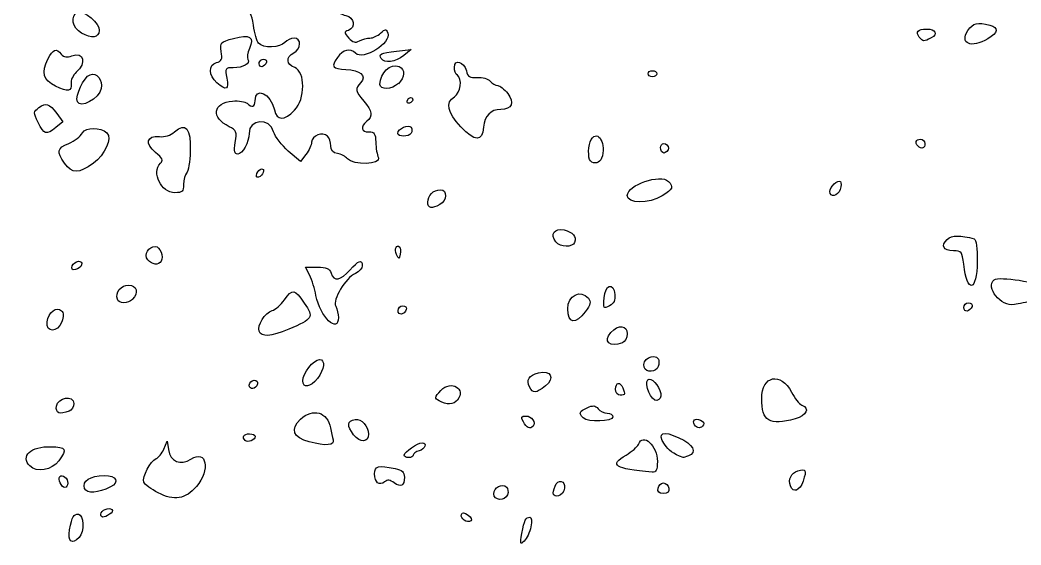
# Model space of a CAD drawing. Header units: centimetres. Extents: x -9.1 to 23.1, y -7.7 to 7.6.
# Drawn here: x -1.998 to 0.198, y 3.661 to 4.813 of the extents above; entities that cross this region are included whole.
import ezdxf

# ---------------------------------------------------------------- set-up
doc = ezdxf.new("R2010")
doc.units = ezdxf.units.CM
doc.header["$MEASUREMENT"] = 0
doc.layers.add('Layer 1', color=7, linetype='Continuous')

msp = doc.modelspace()

# ---------------------------------------------------------------- linework, layer by layer
at = {"layer": 'Layer 1'}
for points, knots in [([(-1.21171, 4.511), (-1.21454, 4.51729), (-1.21714, 4.53272), (-1.21749, 4.54529), (-1.21749, 4.54529), (-1.21803, 4.56453), (-1.22042, 4.56807), (-1.23264, 4.56763), (-1.23264, 4.56763), (-1.2493, 4.56705), (-1.25173, 4.57908), (-1.23735, 4.59101), (-1.23735, 4.59101), (-1.22353, 4.60248), (-1.22511, 4.61323), (-1.24388, 4.63554), (-1.24388, 4.63554), (-1.26299, 4.65825), (-1.26349, 4.66146), (-1.25025, 4.6761), (-1.25025, 4.6761), (-1.23688, 4.69087), (-1.25164, 4.70384), (-1.28304, 4.70494), (-1.28304, 4.70494), (-1.3125, 4.70597), (-1.31611, 4.71097), (-1.30167, 4.73078), (-1.30167, 4.73078), (-1.28869, 4.7486), (-1.2738, 4.75221), (-1.26199, 4.7404), (-1.26199, 4.7404), (-1.24526, 4.72367), (-1.18274, 4.76287), (-1.19116, 4.78482), (-1.19116, 4.78482), (-1.19481, 4.79434), (-1.1962, 4.79432), (-1.20697, 4.78441), (-1.20697, 4.78441), (-1.21346, 4.77853), (-1.22388, 4.77372), (-1.23012, 4.77372), (-1.23012, 4.77372), (-1.23636, 4.77372), (-1.24678, 4.77088), (-1.25328, 4.7674), (-1.25328, 4.7674), (-1.26217, 4.76264), (-1.26793, 4.76423), (-1.2766, 4.77379), (-1.2766, 4.77379), (-1.28712, 4.78541), (-1.28719, 4.78686), (-1.27742, 4.79061), (-1.27742, 4.79061), (-1.2606, 4.79707), (-1.26437, 4.8186), (-1.28315, 4.82331), (-1.28315, 4.82331), (-1.29218, 4.82557), (-1.3019, 4.8316), (-1.30475, 4.83671), (-1.30475, 4.83671), (-1.3076, 4.84181), (-1.32006, 4.85103), (-1.33242, 4.8572), (-1.33242, 4.8572), (-1.35699, 4.86946), (-1.36378, 4.88979), (-1.34184, 4.8854), (-1.34184, 4.8854), (-1.31145, 4.87932), (-1.30265, 4.88153), (-1.30062, 4.89577), (-1.30062, 4.89577), (-1.29559, 4.93111), (-1.35769, 4.9384), (-1.36681, 4.90354), (-1.36681, 4.90354), (-1.37079, 4.88833), (-1.39524, 4.88734), (-1.41115, 4.90173), (-1.41115, 4.90173), (-1.4175, 4.90748), (-1.43366, 4.91218), (-1.44707, 4.91218), (-1.44707, 4.91218), (-1.46197, 4.91218), (-1.47545, 4.91661), (-1.48176, 4.92359), (-1.48176, 4.92359), (-1.48743, 4.92986), (-1.50491, 4.93898), (-1.5206, 4.94383), (-1.5206, 4.94383), (-1.54683, 4.95195), (-1.54986, 4.95166), (-1.55815, 4.94033), (-1.55815, 4.94033), (-1.57078, 4.92306), (-1.56965, 4.91904), (-1.5492, 4.90846), (-1.5492, 4.90846), (-1.52448, 4.89568), (-1.50569, 4.87414), (-1.5145, 4.8687), (-1.5145, 4.8687), (-1.52662, 4.86121), (-1.52203, 4.84547), (-1.50594, 4.83935), (-1.50594, 4.83935), (-1.49369, 4.83469), (-1.48944, 4.82682), (-1.48574, 4.80196), (-1.48574, 4.80196), (-1.48316, 4.78464), (-1.47803, 4.76679), (-1.47433, 4.7623), (-1.47433, 4.7623), (-1.46501, 4.75097), (-1.42682, 4.75206), (-1.41696, 4.76395), (-1.41696, 4.76395), (-1.41249, 4.76934), (-1.40331, 4.77374), (-1.39657, 4.77374), (-1.39657, 4.77374), (-1.37992, 4.77374), (-1.38049, 4.75012), (-1.39737, 4.74108), (-1.39737, 4.74108), (-1.41493, 4.73168), (-1.41389, 4.71595), (-1.39523, 4.70885), (-1.39523, 4.70885), (-1.37144, 4.6998), (-1.37171, 4.64036), (-1.39565, 4.61537), (-1.39565, 4.61537), (-1.41827, 4.59175), (-1.43435, 4.5921), (-1.43966, 4.61632), (-1.43966, 4.61632), (-1.44747, 4.65187), (-1.48226, 4.66811), (-1.48226, 4.63621), (-1.48226, 4.63621), (-1.48226, 4.62213), (-1.48908, 4.6199), (-1.49969, 4.63051), (-1.49969, 4.63051), (-1.50353, 4.63434), (-1.51778, 4.63655), (-1.53136, 4.63541), (-1.53136, 4.63541), (-1.57498, 4.63175), (-1.57931, 4.59897), (-1.53879, 4.57908), (-1.53879, 4.57908), (-1.52307, 4.57136), (-1.52181, 4.56809), (-1.52553, 4.54479), (-1.52553, 4.54479), (-1.52875, 4.52463), (-1.52756, 4.51903), (-1.52007, 4.51903), (-1.52007, 4.51903), (-1.50963, 4.51903), (-1.49533, 4.54517), (-1.49533, 4.56426), (-1.49533, 4.56426), (-1.49533, 4.59648), (-1.45061, 4.5996), (-1.44141, 4.56801), (-1.44141, 4.56801), (-1.43827, 4.55723), (-1.42381, 4.53822), (-1.40926, 4.52576), (-1.40926, 4.52576), (-1.40926, 4.52576), (-1.38281, 4.5031), (-1.38281, 4.5031), (-1.38281, 4.5031), (-1.38281, 4.5031), (-1.37049, 4.51832), (-1.37049, 4.51832), (-1.37049, 4.51832), (-1.36371, 4.52669), (-1.35817, 4.53889), (-1.35817, 4.54543), (-1.35817, 4.54543), (-1.35817, 4.5597), (-1.33373, 4.56904), (-1.32341, 4.55872), (-1.32341, 4.55872), (-1.31938, 4.55469), (-1.31601, 4.54485), (-1.3159, 4.53685), (-1.3159, 4.53685), (-1.31578, 4.52695), (-1.31117, 4.52165), (-1.30149, 4.52027), (-1.30149, 4.52027), (-1.29367, 4.51916), (-1.28376, 4.51401), (-1.27946, 4.50884), (-1.27946, 4.50884), (-1.26706, 4.4939), (-1.20489, 4.49576), (-1.21169, 4.51086), (-1.21169, 4.51086), (-1.21169, 4.51086), (-1.21171, 4.511), (-1.21171, 4.511)], [0, 0, 0, 0, 0.0181818, 0.0181818, 0.0181818, 0.0181818, 0.0363636, 0.0363636, 0.0363636, 0.0363636, 0.0545455, 0.0545455, 0.0545455, 0.0545455, 0.0727273, 0.0727273, 0.0727273, 0.0727273, 0.0909091, 0.0909091, 0.0909091, 0.0909091, 0.1090909, 0.1090909, 0.1090909, 0.1090909, 0.1272727, 0.1272727, 0.1272727, 0.1272727, 0.1454545, 0.1454545, 0.1454545, 0.1454545, 0.1636364, 0.1636364, 0.1636364, 0.1636364, 0.1818182, 0.1818182, 0.1818182, 0.1818182, 0.2, 0.2, 0.2, 0.2, 0.2181818, 0.2181818, 0.2181818, 0.2181818, 0.2363636, 0.2363636, 0.2363636, 0.2363636, 0.2545455, 0.2545455, 0.2545455, 0.2545455, 0.2727273, 0.2727273, 0.2727273, 0.2727273, 0.2909091, 0.2909091, 0.2909091, 0.2909091, 0.3090909, 0.3090909, 0.3090909, 0.3090909, 0.3272727, 0.3272727, 0.3272727, 0.3272727, 0.3454545, 0.3454545, 0.3454545, 0.3454545, 0.3636364, 0.3636364, 0.3636364, 0.3636364, 0.3818182, 0.3818182, 0.3818182, 0.3818182, 0.4, 0.4, 0.4, 0.4, 0.4181818, 0.4181818, 0.4181818, 0.4181818, 0.4363636, 0.4363636, 0.4363636, 0.4363636, 0.4545455, 0.4545455, 0.4545455, 0.4545455, 0.4727273, 0.4727273, 0.4727273, 0.4727273, 0.4909091, 0.4909091, 0.4909091, 0.4909091, 0.5090909, 0.5090909, 0.5090909, 0.5090909, 0.5272727, 0.5272727, 0.5272727, 0.5272727, 0.5454545, 0.5454545, 0.5454545, 0.5454545, 0.5636364, 0.5636364, 0.5636364, 0.5636364, 0.5818182, 0.5818182, 0.5818182, 0.5818182, 0.6, 0.6, 0.6, 0.6, 0.6181818, 0.6181818, 0.6181818, 0.6181818, 0.6363636, 0.6363636, 0.6363636, 0.6363636, 0.6545455, 0.6545455, 0.6545455, 0.6545455, 0.6727273, 0.6727273, 0.6727273, 0.6727273, 0.6909091, 0.6909091, 0.6909091, 0.6909091, 0.7090909, 0.7090909, 0.7090909, 0.7090909, 0.7272727, 0.7272727, 0.7272727, 0.7272727, 0.7454545, 0.7454545, 0.7454545, 0.7454545, 0.7636364, 0.7636364, 0.7636364, 0.7636364, 0.7818182, 0.7818182, 0.7818182, 0.7818182, 0.8, 0.8, 0.8, 0.8, 0.8181818, 0.8181818, 0.8181818, 0.8181818, 0.8363636, 0.8363636, 0.8363636, 0.8363636, 0.8545455, 0.8545455, 0.8545455, 0.8545455, 0.8727273, 0.8727273, 0.8727273, 0.8727273, 0.8909091, 0.8909091, 0.8909091, 0.8909091, 0.9090909, 0.9090909, 0.9090909, 0.9090909, 0.9272727, 0.9272727, 0.9272727, 0.9272727, 0.9454545, 0.9454545, 0.9454545, 0.9454545, 0.9636364, 0.9636364, 0.9636364, 0.9636364, 1, 1, 1, 1]), ([(-1.82401, 4.79019), (-1.82228, 4.80587), (-1.85737, 4.83551), (-1.87133, 4.83015), (-1.87133, 4.83015), (-1.88809, 4.82372), (-1.88286, 4.79511), (-1.863, 4.78456), (-1.863, 4.78456), (-1.83952, 4.7721), (-1.82579, 4.77408), (-1.82401, 4.79018), (-1.82401, 4.79018), (-1.82401, 4.79018), (-1.82401, 4.79019), (-1.82401, 4.79019)], [0, 0, 0, 0, 0.2, 0.2, 0.2, 0.2, 0.4, 0.4, 0.4, 0.4, 0.6, 0.6, 0.6, 0.6, 1, 1, 1, 1]), ([(0.12498, 4.77194), (0.14769, 4.78536), (0.14932, 4.79696), (0.12925, 4.80234), (0.12925, 4.80234), (0.1029, 4.8094), (0.09217, 4.80672), (0.08148, 4.79042), (0.08148, 4.79042), (0.06245, 4.76137), (0.0884, 4.75035), (0.12497, 4.77195), (0.12497, 4.77195), (0.12497, 4.77195), (0.12498, 4.77194), (0.12498, 4.77194)], [0, 0, 0, 0, 0.2, 0.2, 0.2, 0.2, 0.4, 0.4, 0.4, 0.4, 0.6, 0.6, 0.6, 0.6, 1, 1, 1, 1]), ([(0.00065, 4.77412), (0.01643, 4.78257), (0.01098, 4.79338), (-0.00906, 4.79338), (-0.00906, 4.79338), (-0.02835, 4.79338), (-0.03432, 4.78697), (-0.02523, 4.77602), (-0.02523, 4.77602), (-0.01648, 4.76547), (-0.01561, 4.76541), (0.00065, 4.77413), (0.00065, 4.77413), (0.00065, 4.77413), (0.00065, 4.77412), (0.00065, 4.77412)], [0, 0, 0, 0, 0.2, 0.2, 0.2, 0.2, 0.4, 0.4, 0.4, 0.4, 0.6, 0.6, 0.6, 0.6, 1, 1, 1, 1]), ([(-1.54412, 4.68568), (-1.54819, 4.70736), (-1.54747, 4.70855), (-1.53015, 4.70864), (-1.53015, 4.70864), (-1.50802, 4.70864), (-1.49237, 4.71768), (-1.49808, 4.72691), (-1.49808, 4.72691), (-1.50038, 4.73066), (-1.49878, 4.74133), (-1.49452, 4.75068), (-1.49452, 4.75068), (-1.483, 4.77596), (-1.49357, 4.78261), (-1.52983, 4.77292), (-1.52983, 4.77292), (-1.5585, 4.76525), (-1.55954, 4.76413), (-1.5563, 4.74422), (-1.5563, 4.74422), (-1.55353, 4.72713), (-1.55535, 4.72287), (-1.5667, 4.7199), (-1.5667, 4.7199), (-1.58512, 4.71508), (-1.58462, 4.69125), (-1.56577, 4.67552), (-1.56577, 4.67552), (-1.54434, 4.65764), (-1.5393, 4.66), (-1.54411, 4.68568), (-1.54411, 4.68568), (-1.54411, 4.68568), (-1.54412, 4.68568), (-1.54412, 4.68568)], [0, 0, 0, 0, 0.1, 0.1, 0.1, 0.1, 0.2, 0.2, 0.2, 0.2, 0.3, 0.3, 0.3, 0.3, 0.4, 0.4, 0.4, 0.4, 0.5, 0.5, 0.5, 0.5, 0.6, 0.6, 0.6, 0.6, 0.7, 0.7, 0.7, 0.7, 0.8, 0.8, 0.8, 0.8, 1, 1, 1, 1]), ([(-1.88583, 4.67366), (-1.88684, 4.68075), (-1.8817, 4.69195), (-1.8744, 4.69856), (-1.8744, 4.69856), (-1.85132, 4.71945), (-1.8581, 4.74451), (-1.88416, 4.73461), (-1.88416, 4.73461), (-1.89501, 4.73048), (-1.90153, 4.73152), (-1.90715, 4.73827), (-1.90715, 4.73827), (-1.91872, 4.75221), (-1.92495, 4.74997), (-1.93648, 4.72768), (-1.93648, 4.72768), (-1.95147, 4.69868), (-1.94658, 4.68106), (-1.91992, 4.66808), (-1.91992, 4.66808), (-1.89261, 4.65477), (-1.88336, 4.65629), (-1.88584, 4.67365), (-1.88584, 4.67365), (-1.88584, 4.67365), (-1.88583, 4.67366), (-1.88583, 4.67366)], [0, 0, 0, 0, 0.125, 0.125, 0.125, 0.125, 0.25, 0.25, 0.25, 0.25, 0.375, 0.375, 0.375, 0.375, 0.5, 0.5, 0.5, 0.5, 0.625, 0.625, 0.625, 0.625, 0.75, 0.75, 0.75, 0.75, 1, 1, 1, 1]), ([(-1.15611, 4.73532), (-1.15611, 4.73532), (-1.13978, 4.74877), (-1.13978, 4.74877), (-1.13978, 4.74877), (-1.13978, 4.74877), (-1.17192, 4.74494), (-1.17192, 4.74494), (-1.17192, 4.74494), (-1.20756, 4.7407), (-1.21164, 4.7387), (-1.20536, 4.72855), (-1.20536, 4.72855), (-1.19845, 4.71738), (-1.17378, 4.72076), (-1.15611, 4.73532)], [0, 0, 0, 0, 0.2, 0.2, 0.2, 0.2, 0.4, 0.4, 0.4, 0.4, 0.6, 0.6, 0.6, 0.6, 1, 1, 1, 1]), ([(-1.45818, 4.72539), (-1.4644, 4.73161), (-1.47688, 4.72152), (-1.47224, 4.71403), (-1.47224, 4.71403), (-1.46948, 4.70957), (-1.46583, 4.70968), (-1.46114, 4.71444), (-1.46114, 4.71444), (-1.45729, 4.71827), (-1.45596, 4.72325), (-1.45818, 4.72546), (-1.45818, 4.72546), (-1.45818, 4.72546), (-1.45818, 4.72539), (-1.45818, 4.72539)], [0, 0, 0, 0, 0.2, 0.2, 0.2, 0.2, 0.4, 0.4, 0.4, 0.4, 0.6, 0.6, 0.6, 0.6, 1, 1, 1, 1]), ([(-0.98098, 4.57794), (-0.97878, 4.60305), (-0.96529, 4.61708), (-0.94334, 4.61708), (-0.94334, 4.61708), (-0.91904, 4.61708), (-0.91233, 4.63228), (-0.9279, 4.65208), (-0.9279, 4.65208), (-0.93536, 4.66157), (-0.94531, 4.66933), (-0.94999, 4.66933), (-0.94999, 4.66933), (-0.95468, 4.66933), (-0.96214, 4.67371), (-0.96658, 4.67905), (-0.96658, 4.67905), (-0.97119, 4.68461), (-0.98323, 4.68811), (-0.99468, 4.68721), (-0.99468, 4.68721), (-1.01122, 4.68593), (-1.01541, 4.68849), (-1.01872, 4.70195), (-1.01872, 4.70195), (-1.02373, 4.72232), (-1.04502, 4.72833), (-1.04502, 4.70938), (-1.04502, 4.70938), (-1.04502, 4.70215), (-1.04208, 4.69441), (-1.03849, 4.69219), (-1.03849, 4.69219), (-1.02688, 4.68501), (-1.03124, 4.65333), (-1.04502, 4.64473), (-1.04502, 4.64473), (-1.06526, 4.63209), (-1.06057, 4.61004), (-1.03109, 4.57921), (-1.03109, 4.57921), (-0.99926, 4.54592), (-0.98382, 4.54554), (-0.98098, 4.57797), (-0.98098, 4.57797), (-0.98098, 4.57797), (-0.98098, 4.57794), (-0.98098, 4.57794)], [0, 0, 0, 0, 0.0769231, 0.0769231, 0.0769231, 0.0769231, 0.1538462, 0.1538462, 0.1538462, 0.1538462, 0.2307692, 0.2307692, 0.2307692, 0.2307692, 0.3076923, 0.3076923, 0.3076923, 0.3076923, 0.3846154, 0.3846154, 0.3846154, 0.3846154, 0.4615385, 0.4615385, 0.4615385, 0.4615385, 0.5384615, 0.5384615, 0.5384615, 0.5384615, 0.6153846, 0.6153846, 0.6153846, 0.6153846, 0.6923077, 0.6923077, 0.6923077, 0.6923077, 0.7692308, 0.7692308, 0.7692308, 0.7692308, 0.8461538, 0.8461538, 0.8461538, 0.8461538, 1, 1, 1, 1]), ([(-1.81963, 4.66282), (-1.81571, 4.68201), (-1.82943, 4.69899), (-1.84425, 4.6933), (-1.84425, 4.6933), (-1.85789, 4.68806), (-1.87705, 4.64718), (-1.87201, 4.63405), (-1.87201, 4.63405), (-1.8659, 4.61811), (-1.82406, 4.64109), (-1.81963, 4.66282)], [0, 0, 0, 0, 0.25, 0.25, 0.25, 0.25, 0.5, 0.5, 0.5, 0.5, 1, 1, 1, 1]), ([(-1.16789, 4.67363), (-1.15323, 4.68689), (-1.15239, 4.70578), (-1.16621, 4.71108), (-1.16621, 4.71108), (-1.18587, 4.71863), (-1.20819, 4.69789), (-1.20819, 4.67208), (-1.20819, 4.67208), (-1.20819, 4.65939), (-1.18253, 4.66038), (-1.16788, 4.67364), (-1.16788, 4.67364), (-1.16788, 4.67364), (-1.16789, 4.67363), (-1.16789, 4.67363)], [0, 0, 0, 0, 0.2, 0.2, 0.2, 0.2, 0.4, 0.4, 0.4, 0.4, 0.6, 0.6, 0.6, 0.6, 1, 1, 1, 1]), ([(-0.60068, 4.69548), (-0.60068, 4.69906), (-0.60509, 4.70201), (-0.61048, 4.70201), (-0.61048, 4.70201), (-0.61587, 4.70201), (-0.62028, 4.69909), (-0.62028, 4.69548), (-0.62028, 4.69548), (-0.62028, 4.6919), (-0.61587, 4.68895), (-0.61048, 4.68895), (-0.61048, 4.68895), (-0.60509, 4.68895), (-0.60068, 4.69187), (-0.60068, 4.69548)], [0, 0, 0, 0, 0.2, 0.2, 0.2, 0.2, 0.4, 0.4, 0.4, 0.4, 0.6, 0.6, 0.6, 0.6, 1, 1, 1, 1]), ([(-1.13612, 4.63832), (-1.13612, 4.64597), (-1.14563, 4.64406), (-1.14837, 4.63589), (-1.14837, 4.63589), (-1.14972, 4.63186), (-1.14751, 4.62964), (-1.14347, 4.63099), (-1.14347, 4.63099), (-1.13943, 4.63235), (-1.13612, 4.63564), (-1.13612, 4.63834), (-1.13612, 4.63834), (-1.13612, 4.63834), (-1.13612, 4.63832), (-1.13612, 4.63832)], [0, 0, 0, 0, 0.2, 0.2, 0.2, 0.2, 0.4, 0.4, 0.4, 0.4, 0.6, 0.6, 0.6, 0.6, 1, 1, 1, 1]), ([(-1.91933, 4.57736), (-1.91933, 4.57736), (-1.90391, 4.58988), (-1.90391, 4.58988), (-1.90391, 4.58988), (-1.90391, 4.58988), (-1.91737, 4.60797), (-1.91737, 4.60797), (-1.91737, 4.60797), (-1.93421, 4.6306), (-1.9404, 4.63268), (-1.9563, 4.62106), (-1.9563, 4.62106), (-1.96849, 4.61215), (-1.96855, 4.6109), (-1.95777, 4.58832), (-1.95777, 4.58832), (-1.94492, 4.56136), (-1.94056, 4.56012), (-1.91933, 4.57736)], [0, 0, 0, 0, 0.1666667, 0.1666667, 0.1666667, 0.1666667, 0.3333333, 0.3333333, 0.3333333, 0.3333333, 0.5, 0.5, 0.5, 0.5, 0.6666667, 0.6666667, 0.6666667, 0.6666667, 1, 1, 1, 1]), ([(-1.63906, 4.45261), (-1.63906, 4.46267), (-1.63608, 4.47387), (-1.63244, 4.47752), (-1.63244, 4.47752), (-1.6288, 4.48118), (-1.62512, 4.50272), (-1.62428, 4.52543), (-1.62428, 4.52543), (-1.62244, 4.57487), (-1.63465, 4.58994), (-1.65882, 4.56806), (-1.65882, 4.56806), (-1.66759, 4.56013), (-1.67993, 4.55615), (-1.69187, 4.5574), (-1.69187, 4.5574), (-1.71993, 4.56036), (-1.72448, 4.5417), (-1.70042, 4.52234), (-1.70042, 4.52234), (-1.68524, 4.51012), (-1.68312, 4.5055), (-1.68968, 4.49881), (-1.68968, 4.49881), (-1.70987, 4.47822), (-1.68825, 4.43432), (-1.65791, 4.43432), (-1.65791, 4.43432), (-1.64163, 4.43432), (-1.63907, 4.43679), (-1.63907, 4.45261), (-1.63907, 4.45261), (-1.63907, 4.45261), (-1.63906, 4.45261), (-1.63906, 4.45261)], [0, 0, 0, 0, 0.1, 0.1, 0.1, 0.1, 0.2, 0.2, 0.2, 0.2, 0.3, 0.3, 0.3, 0.3, 0.4, 0.4, 0.4, 0.4, 0.5, 0.5, 0.5, 0.5, 0.6, 0.6, 0.6, 0.6, 0.7, 0.7, 0.7, 0.7, 0.8, 0.8, 0.8, 0.8, 1, 1, 1, 1]), ([(-1.83692, 4.49898), (-1.81137, 4.51749), (-1.79496, 4.55416), (-1.80716, 4.56547), (-1.80716, 4.56547), (-1.82145, 4.57872), (-1.85379, 4.57864), (-1.8609, 4.56547), (-1.8609, 4.56547), (-1.86487, 4.55805), (-1.8783, 4.54772), (-1.89075, 4.54253), (-1.89075, 4.54253), (-1.91699, 4.53157), (-1.91835, 4.52509), (-1.89987, 4.49913), (-1.89987, 4.49913), (-1.88288, 4.47527), (-1.86985, 4.47526), (-1.83693, 4.49911), (-1.83693, 4.49911), (-1.83693, 4.49911), (-1.83692, 4.49898), (-1.83692, 4.49898)], [0, 0, 0, 0, 0.1428571, 0.1428571, 0.1428571, 0.1428571, 0.2857143, 0.2857143, 0.2857143, 0.2857143, 0.4285714, 0.4285714, 0.4285714, 0.4285714, 0.5714286, 0.5714286, 0.5714286, 0.5714286, 0.7142857, 0.7142857, 0.7142857, 0.7142857, 1, 1, 1, 1]), ([(-1.13977, 4.56484), (-1.13755, 4.56842), (-1.13756, 4.57432), (-1.13977, 4.57792), (-1.13977, 4.57792), (-1.14455, 4.58565), (-1.16915, 4.5745), (-1.16915, 4.56461), (-1.16915, 4.56461), (-1.16915, 4.55629), (-1.14493, 4.55647), (-1.13976, 4.56502), (-1.13976, 4.56502), (-1.13976, 4.56502), (-1.13977, 4.56484), (-1.13977, 4.56484)], [0, 0, 0, 0, 0.2, 0.2, 0.2, 0.2, 0.4, 0.4, 0.4, 0.4, 0.6, 0.6, 0.6, 0.6, 1, 1, 1, 1]), ([(-0.72207, 4.50989), (-0.71052, 4.53999), (-0.72975, 4.57489), (-0.74479, 4.55113), (-0.74479, 4.55113), (-0.7516, 4.54038), (-0.75264, 4.51015), (-0.74641, 4.50392), (-0.74641, 4.50392), (-0.73869, 4.4962), (-0.72615, 4.49928), (-0.72207, 4.5099), (-0.72207, 4.5099), (-0.72207, 4.5099), (-0.72207, 4.50989), (-0.72207, 4.50989)], [0, 0, 0, 0, 0.2, 0.2, 0.2, 0.2, 0.4, 0.4, 0.4, 0.4, 0.6, 0.6, 0.6, 0.6, 1, 1, 1, 1]), ([(-0.57889, 4.53931), (-0.58756, 4.54798), (-0.59717, 4.5361), (-0.59038, 4.52511), (-0.59038, 4.52511), (-0.58722, 4.52), (-0.584, 4.52), (-0.57889, 4.52511), (-0.57889, 4.52511), (-0.57378, 4.53022), (-0.57378, 4.5342), (-0.57889, 4.53931)], [0, 0, 0, 0, 0.25, 0.25, 0.25, 0.25, 0.5, 0.5, 0.5, 0.5, 1, 1, 1, 1]), ([(-0.0128, 4.542), (-0.0128, 4.54739), (-0.01721, 4.5518), (-0.0226, 4.5518), (-0.0226, 4.5518), (-0.0328, 4.5518), (-0.03556, 4.54408), (-0.02804, 4.53656), (-0.02804, 4.53656), (-0.02053, 4.52905), (-0.0128, 4.5318), (-0.0128, 4.542)], [0, 0, 0, 0, 0.25, 0.25, 0.25, 0.25, 0.5, 0.5, 0.5, 0.5, 1, 1, 1, 1]), ([(-1.46412, 4.47879), (-1.4602, 4.49054), (-1.4737, 4.48807), (-1.47826, 4.4762), (-1.47826, 4.4762), (-1.4807, 4.46984), (-1.47924, 4.46685), (-1.47447, 4.46844), (-1.47447, 4.46844), (-1.4702, 4.46984), (-1.46555, 4.47452), (-1.46412, 4.47878), (-1.46412, 4.47878), (-1.46412, 4.47878), (-1.46412, 4.47879), (-1.46412, 4.47879)], [0, 0, 0, 0, 0.2, 0.2, 0.2, 0.2, 0.4, 0.4, 0.4, 0.4, 0.6, 0.6, 0.6, 0.6, 1, 1, 1, 1]), ([(-0.58893, 4.4277), (-0.56586, 4.44176), (-0.56357, 4.44714), (-0.57554, 4.45912), (-0.57554, 4.45912), (-0.5929, 4.47648), (-0.66567, 4.45136), (-0.66567, 4.428), (-0.66567, 4.428), (-0.66567, 4.40972), (-0.61872, 4.40953), (-0.58893, 4.42759), (-0.58893, 4.42759), (-0.58893, 4.42759), (-0.58893, 4.4277), (-0.58893, 4.4277)], [0, 0, 0, 0, 0.2, 0.2, 0.2, 0.2, 0.4, 0.4, 0.4, 0.4, 0.6, 0.6, 0.6, 0.6, 1, 1, 1, 1]), ([(-0.19876, 4.44135), (-0.19639, 4.4488), (-0.19613, 4.45657), (-0.19816, 4.45861), (-0.19816, 4.45861), (-0.20361, 4.46405), (-0.22177, 4.44727), (-0.22177, 4.43679), (-0.22177, 4.43679), (-0.22177, 4.42266), (-0.20354, 4.42628), (-0.19875, 4.44135), (-0.19875, 4.44135), (-0.19875, 4.44135), (-0.19876, 4.44135), (-0.19876, 4.44135)], [0, 0, 0, 0, 0.2, 0.2, 0.2, 0.2, 0.4, 0.4, 0.4, 0.4, 0.6, 0.6, 0.6, 0.6, 1, 1, 1, 1]), ([(-1.07678, 4.40825), (-1.06057, 4.41692), (-1.05993, 4.44068), (-1.0759, 4.44068), (-1.0759, 4.44068), (-1.09095, 4.44068), (-1.10333, 4.4283), (-1.10333, 4.41325), (-1.10333, 4.41325), (-1.10333, 4.39994), (-1.09519, 4.3984), (-1.07678, 4.40826), (-1.07678, 4.40826), (-1.07678, 4.40826), (-1.07678, 4.40825), (-1.07678, 4.40825)], [0, 0, 0, 0, 0.2, 0.2, 0.2, 0.2, 0.4, 0.4, 0.4, 0.4, 0.6, 0.6, 0.6, 0.6, 1, 1, 1, 1]), ([(-0.78132, 4.32533), (-0.77638, 4.33821), (-0.78436, 4.34762), (-0.80451, 4.35267), (-0.80451, 4.35267), (-0.82527, 4.35788), (-0.83577, 4.3424), (-0.8224, 4.32629), (-0.8224, 4.32629), (-0.81236, 4.31419), (-0.78583, 4.31357), (-0.78132, 4.32534), (-0.78132, 4.32534), (-0.78132, 4.32534), (-0.78132, 4.32533), (-0.78132, 4.32533)], [0, 0, 0, 0, 0.2, 0.2, 0.2, 0.2, 0.4, 0.4, 0.4, 0.4, 0.6, 0.6, 0.6, 0.6, 1, 1, 1, 1]), ([(0.10188, 4.28345), (0.10217, 4.31205), (0.09958, 4.33172), (0.09535, 4.33296), (0.09535, 4.33296), (0.06564, 4.34166), (0.04544, 4.34131), (0.03604, 4.33189), (0.03604, 4.33189), (0.02155, 4.3174), (0.02736, 4.30674), (0.04974, 4.30674), (0.04974, 4.30674), (0.06739, 4.30674), (0.06898, 4.30464), (0.07217, 4.27735), (0.07217, 4.27735), (0.0798, 4.21209), (0.10119, 4.21647), (0.10188, 4.28344), (0.10188, 4.28344), (0.10188, 4.28344), (0.10188, 4.28345), (0.10188, 4.28345)], [0, 0, 0, 0, 0.1428571, 0.1428571, 0.1428571, 0.1428571, 0.2857143, 0.2857143, 0.2857143, 0.2857143, 0.4285714, 0.4285714, 0.4285714, 0.4285714, 0.5714286, 0.5714286, 0.5714286, 0.5714286, 0.7142857, 0.7142857, 0.7142857, 0.7142857, 1, 1, 1, 1]), ([(-1.68797, 4.28396), (-1.68193, 4.29373), (-1.69085, 4.31655), (-1.70071, 4.31655), (-1.70071, 4.31655), (-1.71627, 4.31655), (-1.72664, 4.2983), (-1.7174, 4.28716), (-1.7174, 4.28716), (-1.70805, 4.27589), (-1.69391, 4.27435), (-1.68797, 4.28395), (-1.68797, 4.28395), (-1.68797, 4.28395), (-1.68797, 4.28396), (-1.68797, 4.28396)], [0, 0, 0, 0, 0.2, 0.2, 0.2, 0.2, 0.4, 0.4, 0.4, 0.4, 0.6, 0.6, 0.6, 0.6, 1, 1, 1, 1]), ([(-1.16499, 4.31491), (-1.17212, 4.32204), (-1.17702, 4.3107), (-1.1719, 4.29889), (-1.1719, 4.29889), (-1.16704, 4.2877), (-1.16669, 4.28771), (-1.16398, 4.2993), (-1.16398, 4.2993), (-1.16242, 4.30587), (-1.16288, 4.31297), (-1.16499, 4.31508), (-1.16499, 4.31508), (-1.16499, 4.31508), (-1.16499, 4.31491), (-1.16499, 4.31491)], [0, 0, 0, 0, 0.2, 0.2, 0.2, 0.2, 0.4, 0.4, 0.4, 0.4, 0.6, 0.6, 0.6, 0.6, 1, 1, 1, 1]), ([(-1.86271, 4.27574), (-1.85871, 4.28775), (-1.87858, 4.2857), (-1.88322, 4.27364), (-1.88322, 4.27364), (-1.88597, 4.26648), (-1.88387, 4.26401), (-1.8763, 4.26548), (-1.8763, 4.26548), (-1.87032, 4.26663), (-1.86421, 4.27126), (-1.86272, 4.27575), (-1.86272, 4.27575), (-1.86272, 4.27575), (-1.86271, 4.27574), (-1.86271, 4.27574)], [0, 0, 0, 0, 0.2, 0.2, 0.2, 0.2, 0.4, 0.4, 0.4, 0.4, 0.6, 0.6, 0.6, 0.6, 1, 1, 1, 1]), ([(-1.29928, 4.16058), (-1.29928, 4.16779), (-1.30201, 4.17879), (-1.30535, 4.18502), (-1.30535, 4.18502), (-1.3129, 4.19912), (-1.28394, 4.24717), (-1.26182, 4.25724), (-1.26182, 4.25724), (-1.25369, 4.26095), (-1.24704, 4.26845), (-1.24704, 4.27391), (-1.24704, 4.27391), (-1.24704, 4.2889), (-1.25533, 4.28596), (-1.27439, 4.26425), (-1.27439, 4.26425), (-1.29431, 4.24155), (-1.30972, 4.23911), (-1.31562, 4.25772), (-1.31562, 4.25772), (-1.31885, 4.26788), (-1.3255, 4.27078), (-1.34562, 4.27078), (-1.34562, 4.27078), (-1.34562, 4.27078), (-1.37145, 4.27079), (-1.37145, 4.27079), (-1.37145, 4.27079), (-1.37145, 4.27079), (-1.36236, 4.25283), (-1.36236, 4.25283), (-1.36236, 4.25283), (-1.35736, 4.24295), (-1.35116, 4.22311), (-1.34858, 4.20875), (-1.34858, 4.20875), (-1.3403, 4.16261), (-1.29927, 4.12253), (-1.29927, 4.16058), (-1.29927, 4.16058), (-1.29927, 4.16058), (-1.29928, 4.16058), (-1.29928, 4.16058)], [0, 0, 0, 0, 0.0833333, 0.0833333, 0.0833333, 0.0833333, 0.1666667, 0.1666667, 0.1666667, 0.1666667, 0.25, 0.25, 0.25, 0.25, 0.3333333, 0.3333333, 0.3333333, 0.3333333, 0.4166667, 0.4166667, 0.4166667, 0.4166667, 0.5, 0.5, 0.5, 0.5, 0.5833333, 0.5833333, 0.5833333, 0.5833333, 0.6666667, 0.6666667, 0.6666667, 0.6666667, 0.75, 0.75, 0.75, 0.75, 0.8333333, 0.8333333, 0.8333333, 0.8333333, 1, 1, 1, 1]), ([(-0.693, 4.21091), (-0.69622, 4.23877), (-0.71423, 4.23312), (-0.71667, 4.20349), (-0.71667, 4.20349), (-0.71862, 4.17986), (-0.71799, 4.17893), (-0.70485, 4.18597), (-0.70485, 4.18597), (-0.69496, 4.19126), (-0.69156, 4.19843), (-0.693, 4.21091)], [0, 0, 0, 0, 0.25, 0.25, 0.25, 0.25, 0.5, 0.5, 0.5, 0.5, 1, 1, 1, 1]), ([(0.22476, 4.19638), (0.25074, 4.20086), (0.26209, 4.21442), (0.25, 4.22652), (0.25, 4.22652), (0.23893, 4.23759), (0.14901, 4.25124), (0.13934, 4.24333), (0.13934, 4.24333), (0.11885, 4.22655), (0.15398, 4.1832), (0.18342, 4.18891), (0.18342, 4.18891), (0.1924, 4.19064), (0.211, 4.19402), (0.22476, 4.19639), (0.22476, 4.19639), (0.22476, 4.19639), (0.22476, 4.19638), (0.22476, 4.19638)], [0, 0, 0, 0, 0.1666667, 0.1666667, 0.1666667, 0.1666667, 0.3333333, 0.3333333, 0.3333333, 0.3333333, 0.5, 0.5, 0.5, 0.5, 0.6666667, 0.6666667, 0.6666667, 0.6666667, 1, 1, 1, 1]), ([(-1.75107, 4.20035), (-1.7371, 4.21432), (-1.74168, 4.2317), (-1.75933, 4.2317), (-1.75933, 4.2317), (-1.77597, 4.2317), (-1.78939, 4.215), (-1.78426, 4.20068), (-1.78426, 4.20068), (-1.78054, 4.19031), (-1.76131, 4.19012), (-1.75107, 4.20027), (-1.75107, 4.20027), (-1.75107, 4.20027), (-1.75107, 4.20035), (-1.75107, 4.20035)], [0, 0, 0, 0, 0.2, 0.2, 0.2, 0.2, 0.4, 0.4, 0.4, 0.4, 0.6, 0.6, 0.6, 0.6, 1, 1, 1, 1]), ([(-1.40842, 4.13467), (-1.35527, 4.15679), (-1.35277, 4.16099), (-1.37434, 4.19212), (-1.37434, 4.19212), (-1.39625, 4.22373), (-1.39935, 4.22422), (-1.41798, 4.19902), (-1.41798, 4.19902), (-1.42592, 4.18828), (-1.43784, 4.17777), (-1.44447, 4.17567), (-1.44447, 4.17567), (-1.46041, 4.17061), (-1.47819, 4.14284), (-1.47343, 4.13043), (-1.47343, 4.13043), (-1.4682, 4.11681), (-1.44821, 4.11811), (-1.40841, 4.13468), (-1.40841, 4.13468), (-1.40841, 4.13468), (-1.40842, 4.13467), (-1.40842, 4.13467)], [0, 0, 0, 0, 0.1428571, 0.1428571, 0.1428571, 0.1428571, 0.2857143, 0.2857143, 0.2857143, 0.2857143, 0.4285714, 0.4285714, 0.4285714, 0.4285714, 0.5714286, 0.5714286, 0.5714286, 0.5714286, 0.7142857, 0.7142857, 0.7142857, 0.7142857, 1, 1, 1, 1]), ([(-0.75793, 4.17321), (-0.74616, 4.18913), (-0.74475, 4.1951), (-0.75097, 4.2026), (-0.75097, 4.2026), (-0.76818, 4.22333), (-0.79637, 4.20876), (-0.79637, 4.17914), (-0.79637, 4.17914), (-0.79637, 4.14684), (-0.77937, 4.14422), (-0.75793, 4.17321)], [0, 0, 0, 0, 0.25, 0.25, 0.25, 0.25, 0.5, 0.5, 0.5, 0.5, 1, 1, 1, 1]), ([(-1.90629, 4.15103), (-1.90173, 4.16302), (-1.90184, 4.17058), (-1.90662, 4.17537), (-1.90662, 4.17537), (-1.91713, 4.18588), (-1.93568, 4.1715), (-1.93814, 4.15094), (-1.93814, 4.15094), (-1.94106, 4.12649), (-1.91558, 4.12656), (-1.90628, 4.15094), (-1.90628, 4.15094), (-1.90628, 4.15094), (-1.90629, 4.15103), (-1.90629, 4.15103)], [0, 0, 0, 0, 0.2, 0.2, 0.2, 0.2, 0.4, 0.4, 0.4, 0.4, 0.6, 0.6, 0.6, 0.6, 1, 1, 1, 1]), ([(-1.15049, 4.17816), (-1.14907, 4.18243), (-1.15256, 4.18592), (-1.15825, 4.18592), (-1.15825, 4.18592), (-1.16394, 4.18592), (-1.16859, 4.18126), (-1.16859, 4.17558), (-1.16859, 4.17558), (-1.16859, 4.16404), (-1.15453, 4.16605), (-1.15049, 4.17817), (-1.15049, 4.17817), (-1.15049, 4.17817), (-1.15049, 4.17816), (-1.15049, 4.17816)], [0, 0, 0, 0, 0.2, 0.2, 0.2, 0.2, 0.4, 0.4, 0.4, 0.4, 0.6, 0.6, 0.6, 0.6, 1, 1, 1, 1]), ([(0.09047, 4.18477), (0.09189, 4.18904), (0.0884, 4.19253), (0.08271, 4.19253), (0.08271, 4.19253), (0.07702, 4.19253), (0.07237, 4.18788), (0.07237, 4.18219), (0.07237, 4.18219), (0.07237, 4.17066), (0.08643, 4.17267), (0.09047, 4.18478), (0.09047, 4.18478), (0.09047, 4.18478), (0.09047, 4.18477), (0.09047, 4.18477)], [0, 0, 0, 0, 0.2, 0.2, 0.2, 0.2, 0.4, 0.4, 0.4, 0.4, 0.6, 0.6, 0.6, 0.6, 1, 1, 1, 1]), ([(-0.67633, 4.10495), (-0.67065, 4.10713), (-0.666, 4.11595), (-0.666, 4.12455), (-0.666, 4.12455), (-0.666, 4.14405), (-0.68514, 4.14566), (-0.70155, 4.12751), (-0.70155, 4.12751), (-0.7194, 4.10779), (-0.70425, 4.09422), (-0.67633, 4.10494), (-0.67633, 4.10494), (-0.67633, 4.10494), (-0.67633, 4.10495), (-0.67633, 4.10495)], [0, 0, 0, 0, 0.2, 0.2, 0.2, 0.2, 0.4, 0.4, 0.4, 0.4, 0.6, 0.6, 0.6, 0.6, 1, 1, 1, 1]), ([(-1.3454, 4.02674), (-1.32979, 4.04658), (-1.32759, 4.06831), (-1.34119, 4.06831), (-1.34119, 4.06831), (-1.35337, 4.06831), (-1.37759, 4.0373), (-1.37759, 4.02171), (-1.37759, 4.02171), (-1.37759, 4.00416), (-1.36115, 4.00673), (-1.34541, 4.02674), (-1.34541, 4.02674), (-1.34541, 4.02674), (-1.3454, 4.02674), (-1.3454, 4.02674)], [0, 0, 0, 0, 0.2, 0.2, 0.2, 0.2, 0.4, 0.4, 0.4, 0.4, 0.6, 0.6, 0.6, 0.6, 1, 1, 1, 1]), ([(-0.59791, 4.0526), (-0.59572, 4.05831), (-0.59558, 4.06566), (-0.59758, 4.06893), (-0.59758, 4.06893), (-0.60674, 4.08374), (-0.63497, 4.06765), (-0.62866, 4.05121), (-0.62866, 4.05121), (-0.62393, 4.03889), (-0.60279, 4.03984), (-0.59789, 4.05261), (-0.59789, 4.05261), (-0.59789, 4.05261), (-0.59791, 4.0526), (-0.59791, 4.0526)], [0, 0, 0, 0, 0.2, 0.2, 0.2, 0.2, 0.4, 0.4, 0.4, 0.4, 0.6, 0.6, 0.6, 0.6, 1, 1, 1, 1]), ([(-0.84543, 4.0102), (-0.82358, 4.02739), (-0.83325, 4.04568), (-0.86057, 4.03883), (-0.86057, 4.03883), (-0.88164, 4.03354), (-0.88812, 4.02337), (-0.88003, 4.00826), (-0.88003, 4.00826), (-0.87194, 3.99314), (-0.86676, 3.99343), (-0.84543, 4.01019), (-0.84543, 4.01019), (-0.84543, 4.01019), (-0.84543, 4.0102), (-0.84543, 4.0102)], [0, 0, 0, 0, 0.2, 0.2, 0.2, 0.2, 0.4, 0.4, 0.4, 0.4, 0.6, 0.6, 0.6, 0.6, 1, 1, 1, 1]), ([(-0.29746, 3.93807), (-0.27226, 3.94507), (-0.2646, 3.96105), (-0.28304, 3.96813), (-0.28304, 3.96813), (-0.28858, 3.97027), (-0.29874, 3.98302), (-0.30562, 3.9965), (-0.30562, 3.9965), (-0.32888, 4.04208), (-0.37094, 4.0331), (-0.37094, 3.98255), (-0.37094, 3.98255), (-0.37094, 3.93268), (-0.35393, 3.92239), (-0.29746, 3.93807)], [0, 0, 0, 0, 0.2, 0.2, 0.2, 0.2, 0.4, 0.4, 0.4, 0.4, 0.6, 0.6, 0.6, 0.6, 1, 1, 1, 1]), ([(-1.47673, 4.01484), (-1.47531, 4.01911), (-1.4788, 4.0226), (-1.48449, 4.0226), (-1.48449, 4.0226), (-1.49018, 4.0226), (-1.49483, 4.01794), (-1.49483, 4.01226), (-1.49483, 4.01226), (-1.49483, 4.00072), (-1.48077, 4.00273), (-1.47673, 4.01485), (-1.47673, 4.01485), (-1.47673, 4.01485), (-1.47673, 4.01484), (-1.47673, 4.01484)], [0, 0, 0, 0, 0.2, 0.2, 0.2, 0.2, 0.4, 0.4, 0.4, 0.4, 0.6, 0.6, 0.6, 0.6, 1, 1, 1, 1]), ([(-1.0381, 3.97932), (-1.01773, 4.00386), (-1.0526, 4.02396), (-1.07452, 4.00031), (-1.07452, 4.00031), (-1.08853, 3.9852), (-1.08879, 3.98356), (-1.07821, 3.97739), (-1.07821, 3.97739), (-1.0622, 3.96806), (-1.04683, 3.96881), (-1.0381, 3.97932)], [0, 0, 0, 0, 0.25, 0.25, 0.25, 0.25, 0.5, 0.5, 0.5, 0.5, 1, 1, 1, 1]), ([(-0.67172, 3.99267), (-0.67172, 3.99415), (-0.6735, 4.00005), (-0.67568, 4.00573), (-0.67568, 4.00573), (-0.68128, 4.02032), (-0.69131, 4.01857), (-0.69131, 4.00301), (-0.69131, 4.00301), (-0.69131, 3.99576), (-0.68696, 3.98995), (-0.68151, 3.98995), (-0.68151, 3.98995), (-0.67612, 3.98995), (-0.67171, 3.99119), (-0.67171, 3.99267), (-0.67171, 3.99267), (-0.67171, 3.99267), (-0.67172, 3.99267), (-0.67172, 3.99267)], [0, 0, 0, 0, 0.1666667, 0.1666667, 0.1666667, 0.1666667, 0.3333333, 0.3333333, 0.3333333, 0.3333333, 0.5, 0.5, 0.5, 0.5, 0.6666667, 0.6666667, 0.6666667, 0.6666667, 1, 1, 1, 1]), ([(-0.59223, 3.99345), (-0.59523, 4.01075), (-0.61385, 4.03076), (-0.62064, 4.02398), (-0.62064, 4.02398), (-0.62981, 4.01481), (-0.61278, 3.97593), (-0.60069, 3.97843), (-0.60069, 3.97843), (-0.59415, 3.97979), (-0.59088, 3.9856), (-0.59224, 3.99346), (-0.59224, 3.99346), (-0.59224, 3.99346), (-0.59223, 3.99345), (-0.59223, 3.99345)], [0, 0, 0, 0, 0.2, 0.2, 0.2, 0.2, 0.4, 0.4, 0.4, 0.4, 0.6, 0.6, 0.6, 0.6, 1, 1, 1, 1]), ([(-1.89017, 3.95474), (-1.88449, 3.95692), (-1.87984, 3.96446), (-1.87984, 3.9715), (-1.87984, 3.9715), (-1.87984, 3.99103), (-1.91501, 3.98545), (-1.91785, 3.96547), (-1.91785, 3.96547), (-1.91999, 3.95038), (-1.9108, 3.94682), (-1.89017, 3.95474)], [0, 0, 0, 0, 0.25, 0.25, 0.25, 0.25, 0.5, 0.5, 0.5, 0.5, 1, 1, 1, 1]), ([(-1.31076, 3.89215), (-1.31215, 3.89745), (-1.31475, 3.90914), (-1.31653, 3.91812), (-1.31653, 3.91812), (-1.32353, 3.95332), (-1.35527, 3.96246), (-1.38248, 3.93711), (-1.38248, 3.93711), (-1.40573, 3.91545), (-1.39865, 3.89672), (-1.36374, 3.8875), (-1.36374, 3.8875), (-1.32673, 3.87773), (-1.30742, 3.87943), (-1.31075, 3.89214), (-1.31075, 3.89214), (-1.31075, 3.89214), (-1.31076, 3.89215), (-1.31076, 3.89215)], [0, 0, 0, 0, 0.1666667, 0.1666667, 0.1666667, 0.1666667, 0.3333333, 0.3333333, 0.3333333, 0.3333333, 0.5, 0.5, 0.5, 0.5, 0.6666667, 0.6666667, 0.6666667, 0.6666667, 1, 1, 1, 1]), ([(-0.6975, 3.94207), (-0.6975, 3.94686), (-0.70302, 3.95078), (-0.70976, 3.95078), (-0.70976, 3.95078), (-0.7165, 3.95078), (-0.72554, 3.95502), (-0.72985, 3.96021), (-0.72985, 3.96021), (-0.736, 3.96762), (-0.74107, 3.96809), (-0.75351, 3.96243), (-0.75351, 3.96243), (-0.77095, 3.95448), (-0.77269, 3.95021), (-0.76259, 3.94012), (-0.76259, 3.94012), (-0.75231, 3.92984), (-0.6975, 3.93149), (-0.6975, 3.9421), (-0.6975, 3.9421), (-0.6975, 3.9421), (-0.6975, 3.94207), (-0.6975, 3.94207)], [0, 0, 0, 0, 0.1428571, 0.1428571, 0.1428571, 0.1428571, 0.2857143, 0.2857143, 0.2857143, 0.2857143, 0.4285714, 0.4285714, 0.4285714, 0.4285714, 0.5714286, 0.5714286, 0.5714286, 0.5714286, 0.7142857, 0.7142857, 0.7142857, 0.7142857, 1, 1, 1, 1]), ([(-1.23343, 3.90451), (-1.23343, 3.92182), (-1.24936, 3.93938), (-1.26271, 3.93679), (-1.26271, 3.93679), (-1.28028, 3.93337), (-1.28134, 3.92266), (-1.26602, 3.9032), (-1.26602, 3.9032), (-1.2516, 3.88486), (-1.23343, 3.8856), (-1.23343, 3.90452), (-1.23343, 3.90452), (-1.23343, 3.90452), (-1.23343, 3.90451), (-1.23343, 3.90451)], [0, 0, 0, 0, 0.2, 0.2, 0.2, 0.2, 0.4, 0.4, 0.4, 0.4, 0.6, 0.6, 0.6, 0.6, 1, 1, 1, 1]), ([(-0.87232, 3.92202), (-0.86495, 3.92939), (-0.87545, 3.94424), (-0.88804, 3.94424), (-0.88804, 3.94424), (-0.89861, 3.94424), (-0.89951, 3.94214), (-0.89364, 3.93118), (-0.89364, 3.93118), (-0.88657, 3.91796), (-0.87944, 3.9149), (-0.87232, 3.92202)], [0, 0, 0, 0, 0.25, 0.25, 0.25, 0.25, 0.5, 0.5, 0.5, 0.5, 1, 1, 1, 1]), ([(-0.49848, 3.92469), (-0.49624, 3.92831), (-0.49914, 3.93308), (-0.50491, 3.93529), (-0.50491, 3.93529), (-0.51742, 3.94009), (-0.52439, 3.9348), (-0.51837, 3.92508), (-0.51837, 3.92508), (-0.51295, 3.91631), (-0.50377, 3.91613), (-0.49848, 3.92467), (-0.49848, 3.92467), (-0.49848, 3.92467), (-0.49848, 3.92469), (-0.49848, 3.92469)], [0, 0, 0, 0, 0.2, 0.2, 0.2, 0.2, 0.4, 0.4, 0.4, 0.4, 0.6, 0.6, 0.6, 0.6, 1, 1, 1, 1]), ([(-0.59975, 3.84412), (-0.59975, 3.87956), (-0.63127, 3.90831), (-0.64135, 3.88206), (-0.64135, 3.88206), (-0.64345, 3.8766), (-0.65564, 3.86595), (-0.66845, 3.85839), (-0.66845, 3.85839), (-0.70588, 3.83631), (-0.69404, 3.8286), (-0.61118, 3.82117), (-0.61118, 3.82117), (-0.60218, 3.82035), (-0.59975, 3.82525), (-0.59975, 3.84412)], [0, 0, 0, 0, 0.2, 0.2, 0.2, 0.2, 0.4, 0.4, 0.4, 0.4, 0.6, 0.6, 0.6, 0.6, 1, 1, 1, 1]), ([(-0.53173, 3.85677), (-0.51182, 3.86442), (-0.52095, 3.88199), (-0.55243, 3.89656), (-0.55243, 3.89656), (-0.58835, 3.9132), (-0.60069, 3.90759), (-0.58404, 3.88218), (-0.58404, 3.88218), (-0.57488, 3.8682), (-0.56574, 3.86173), (-0.54316, 3.85322), (-0.54316, 3.85322), (-0.54256, 3.85281), (-0.53741, 3.85458), (-0.53173, 3.85676), (-0.53173, 3.85676), (-0.53173, 3.85676), (-0.53173, 3.85677), (-0.53173, 3.85677)], [0, 0, 0, 0, 0.1666667, 0.1666667, 0.1666667, 0.1666667, 0.3333333, 0.3333333, 0.3333333, 0.3333333, 0.5, 0.5, 0.5, 0.5, 0.6666667, 0.6666667, 0.6666667, 0.6666667, 1, 1, 1, 1]), ([(-1.611, 3.78916), (-1.57939, 3.82608), (-1.58842, 3.87194), (-1.62285, 3.84938), (-1.62285, 3.84938), (-1.6453, 3.83467), (-1.6688, 3.84465), (-1.67227, 3.87037), (-1.67227, 3.87037), (-1.67227, 3.87037), (-1.67474, 3.88869), (-1.67474, 3.88869), (-1.67474, 3.88869), (-1.67474, 3.88869), (-1.68203, 3.87162), (-1.68203, 3.87162), (-1.68203, 3.87162), (-1.68604, 3.86223), (-1.6938, 3.85283), (-1.69928, 3.85073), (-1.69928, 3.85073), (-1.71226, 3.84575), (-1.7304, 3.81045), (-1.72595, 3.79883), (-1.72595, 3.79883), (-1.72404, 3.79386), (-1.7101, 3.78345), (-1.69497, 3.7757), (-1.69497, 3.7757), (-1.65966, 3.75763), (-1.63454, 3.76165), (-1.61099, 3.78917), (-1.61099, 3.78917), (-1.61099, 3.78917), (-1.611, 3.78916), (-1.611, 3.78916)], [0, 0, 0, 0, 0.1, 0.1, 0.1, 0.1, 0.2, 0.2, 0.2, 0.2, 0.3, 0.3, 0.3, 0.3, 0.4, 0.4, 0.4, 0.4, 0.5, 0.5, 0.5, 0.5, 0.6, 0.6, 0.6, 0.6, 0.7, 0.7, 0.7, 0.7, 0.8, 0.8, 0.8, 0.8, 1, 1, 1, 1]), ([(-1.48161, 3.89923), (-1.48161, 3.90244), (-1.48749, 3.90506), (-1.49467, 3.90506), (-1.49467, 3.90506), (-1.5074, 3.90506), (-1.51169, 3.89813), (-1.50383, 3.89027), (-1.50383, 3.89027), (-1.4986, 3.88504), (-1.48161, 3.89188), (-1.48161, 3.89923)], [0, 0, 0, 0, 0.25, 0.25, 0.25, 0.25, 0.5, 0.5, 0.5, 0.5, 1, 1, 1, 1]), ([(-1.91295, 3.84565), (-1.89385, 3.87247), (-1.89556, 3.87551), (-1.93043, 3.87686), (-1.93043, 3.87686), (-1.97304, 3.87851), (-1.99777, 3.85578), (-1.97651, 3.83452), (-1.97651, 3.83452), (-1.96125, 3.81926), (-1.92754, 3.82516), (-1.91295, 3.84565)], [0, 0, 0, 0, 0.25, 0.25, 0.25, 0.25, 0.5, 0.5, 0.5, 0.5, 1, 1, 1, 1]), ([(-1.13533, 3.85858), (-1.13533, 3.86175), (-1.12945, 3.86588), (-1.12227, 3.86777), (-1.12227, 3.86777), (-1.10887, 3.87127), (-1.10382, 3.88547), (-1.11597, 3.88547), (-1.11597, 3.88547), (-1.1258, 3.88547), (-1.15493, 3.86537), (-1.15493, 3.85859), (-1.15493, 3.85859), (-1.15493, 3.85542), (-1.15052, 3.85281), (-1.14513, 3.85281), (-1.14513, 3.85281), (-1.13974, 3.85281), (-1.13533, 3.8554), (-1.13533, 3.85858)], [0, 0, 0, 0, 0.1666667, 0.1666667, 0.1666667, 0.1666667, 0.3333333, 0.3333333, 0.3333333, 0.3333333, 0.5, 0.5, 0.5, 0.5, 0.6666667, 0.6666667, 0.6666667, 0.6666667, 1, 1, 1, 1]), ([(-1.15472, 3.80991), (-1.15472, 3.82163), (-1.15932, 3.82596), (-1.17513, 3.82912), (-1.17513, 3.82912), (-1.21215, 3.83652), (-1.22003, 3.83444), (-1.22003, 3.81726), (-1.22003, 3.81726), (-1.22003, 3.7983), (-1.2097, 3.79015), (-1.19798, 3.79987), (-1.19798, 3.79987), (-1.19191, 3.80491), (-1.1861, 3.80431), (-1.17711, 3.79773), (-1.17711, 3.79773), (-1.16168, 3.78645), (-1.15471, 3.79023), (-1.15471, 3.80989), (-1.15471, 3.80989), (-1.15471, 3.80989), (-1.15472, 3.80991), (-1.15472, 3.80991)], [0, 0, 0, 0, 0.1428571, 0.1428571, 0.1428571, 0.1428571, 0.2857143, 0.2857143, 0.2857143, 0.2857143, 0.4285714, 0.4285714, 0.4285714, 0.4285714, 0.5714286, 0.5714286, 0.5714286, 0.5714286, 0.7142857, 0.7142857, 0.7142857, 0.7142857, 1, 1, 1, 1]), ([(-0.28006, 3.80157), (-0.2717, 3.82556), (-0.27365, 3.82936), (-0.29142, 3.82372), (-0.29142, 3.82372), (-0.30632, 3.81899), (-0.31338, 3.80489), (-0.30794, 3.79072), (-0.30794, 3.79072), (-0.30164, 3.77431), (-0.28767, 3.77974), (-0.28006, 3.80157)], [0, 0, 0, 0, 0.25, 0.25, 0.25, 0.25, 0.5, 0.5, 0.5, 0.5, 1, 1, 1, 1]), ([(-1.89274, 3.79689), (-1.89274, 3.80729), (-1.90459, 3.81699), (-1.91031, 3.81127), (-1.91031, 3.81127), (-1.91568, 3.8059), (-1.9073, 3.78747), (-1.89948, 3.78747), (-1.89948, 3.78747), (-1.89577, 3.78747), (-1.89274, 3.79171), (-1.89274, 3.79688), (-1.89274, 3.79688), (-1.89274, 3.79688), (-1.89274, 3.79689), (-1.89274, 3.79689)], [0, 0, 0, 0, 0.2, 0.2, 0.2, 0.2, 0.4, 0.4, 0.4, 0.4, 0.6, 0.6, 0.6, 0.6, 1, 1, 1, 1]), ([(-1.79957, 3.78845), (-1.7785, 3.79949), (-1.78603, 3.81357), (-1.81302, 3.81357), (-1.81302, 3.81357), (-1.84368, 3.81357), (-1.8624, 3.80133), (-1.85625, 3.7853), (-1.85625, 3.7853), (-1.85163, 3.77325), (-1.82584, 3.77469), (-1.79958, 3.78843), (-1.79958, 3.78843), (-1.79958, 3.78843), (-1.79957, 3.78845), (-1.79957, 3.78845)], [0, 0, 0, 0, 0.2, 0.2, 0.2, 0.2, 0.4, 0.4, 0.4, 0.4, 0.6, 0.6, 0.6, 0.6, 1, 1, 1, 1]), ([(-0.80325, 3.78588), (-0.80082, 3.80293), (-0.81799, 3.80644), (-0.82423, 3.79018), (-0.82423, 3.79018), (-0.83088, 3.77286), (-0.82873, 3.7668), (-0.81677, 3.76908), (-0.81677, 3.76908), (-0.81048, 3.77027), (-0.8044, 3.77784), (-0.80325, 3.78589), (-0.80325, 3.78589), (-0.80325, 3.78589), (-0.80325, 3.78588), (-0.80325, 3.78588)], [0, 0, 0, 0, 0.2, 0.2, 0.2, 0.2, 0.4, 0.4, 0.4, 0.4, 0.6, 0.6, 0.6, 0.6, 1, 1, 1, 1]), ([(-0.92836, 3.77155), (-0.9262, 3.77718), (-0.92727, 3.78462), (-0.93074, 3.78809), (-0.93074, 3.78809), (-0.94012, 3.79747), (-0.95882, 3.78768), (-0.95882, 3.77368), (-0.95882, 3.77368), (-0.95882, 3.75837), (-0.93408, 3.75664), (-0.92836, 3.77154), (-0.92836, 3.77154), (-0.92836, 3.77154), (-0.92836, 3.77155), (-0.92836, 3.77155)], [0, 0, 0, 0, 0.2, 0.2, 0.2, 0.2, 0.4, 0.4, 0.4, 0.4, 0.6, 0.6, 0.6, 0.6, 1, 1, 1, 1]), ([(-0.57459, 3.78581), (-0.5758, 3.7921), (-0.58112, 3.79724), (-0.58641, 3.79724), (-0.58641, 3.79724), (-0.5917, 3.79724), (-0.59702, 3.7921), (-0.59823, 3.78581), (-0.59823, 3.78581), (-0.59977, 3.77779), (-0.59625, 3.77438), (-0.58641, 3.77438), (-0.58641, 3.77438), (-0.57657, 3.77438), (-0.57305, 3.7778), (-0.57459, 3.78581)], [0, 0, 0, 0, 0.2, 0.2, 0.2, 0.2, 0.4, 0.4, 0.4, 0.4, 0.6, 0.6, 0.6, 0.6, 1, 1, 1, 1]), ([(-1.80135, 3.72843), (-1.79607, 3.73176), (-1.79373, 3.7365), (-1.79617, 3.73893), (-1.79617, 3.73893), (-1.80215, 3.74491), (-1.82075, 3.73728), (-1.82075, 3.72889), (-1.82075, 3.72889), (-1.82075, 3.72059), (-1.81399, 3.72043), (-1.80135, 3.72844), (-1.80135, 3.72844), (-1.80135, 3.72844), (-1.80135, 3.72843), (-1.80135, 3.72843)], [0, 0, 0, 0, 0.2, 0.2, 0.2, 0.2, 0.4, 0.4, 0.4, 0.4, 0.6, 0.6, 0.6, 0.6, 1, 1, 1, 1]), ([(-1.01471, 3.72666), (-1.02354, 3.73312), (-1.02777, 3.73355), (-1.02956, 3.72818), (-1.02956, 3.72818), (-1.03261, 3.71904), (-1.01718, 3.70848), (-1.00857, 3.71381), (-1.00857, 3.71381), (-1.00516, 3.71591), (-1.00792, 3.7217), (-1.01471, 3.72667), (-1.01471, 3.72667), (-1.01471, 3.72667), (-1.01471, 3.72666), (-1.01471, 3.72666)], [0, 0, 0, 0, 0.2, 0.2, 0.2, 0.2, 0.4, 0.4, 0.4, 0.4, 0.6, 0.6, 0.6, 0.6, 1, 1, 1, 1]), ([(-1.8679, 3.67774), (-1.85652, 3.68912), (-1.85774, 3.72868), (-1.86947, 3.72868), (-1.86947, 3.72868), (-1.88122, 3.72868), (-1.88339, 3.72485), (-1.88889, 3.69439), (-1.88889, 3.69439), (-1.89354, 3.66863), (-1.88432, 3.66131), (-1.8679, 3.67774)], [0, 0, 0, 0, 0.25, 0.25, 0.25, 0.25, 0.5, 0.5, 0.5, 0.5, 1, 1, 1, 1]), ([(-0.87727, 3.70091), (-0.87455, 3.71389), (-0.87542, 3.72213), (-0.87949, 3.72213), (-0.87949, 3.72213), (-0.88871, 3.72213), (-0.89156, 3.71623), (-0.89689, 3.68616), (-0.89689, 3.68616), (-0.90101, 3.66289), (-0.90044, 3.66114), (-0.89161, 3.66988), (-0.89161, 3.66988), (-0.88616, 3.67527), (-0.87971, 3.68923), (-0.87727, 3.70091)], [0, 0, 0, 0, 0.2, 0.2, 0.2, 0.2, 0.4, 0.4, 0.4, 0.4, 0.6, 0.6, 0.6, 0.6, 1, 1, 1, 1])]:
    msp.add_open_spline(points, degree=3, knots=knots, dxfattribs=at)

doc.saveas('drawing.dxf')
